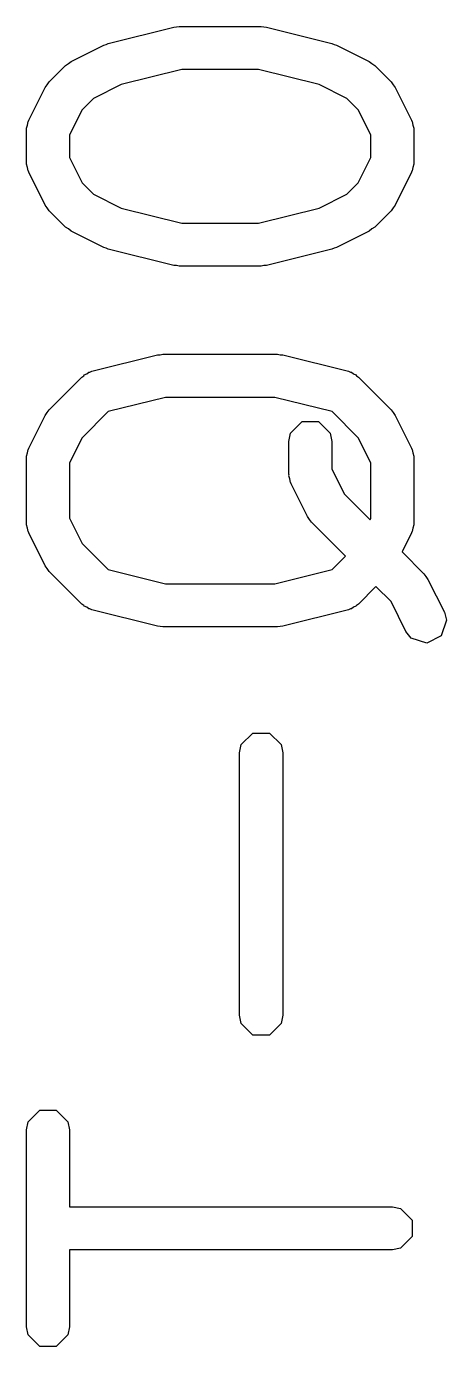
# Model space of a CAD drawing. Header units: inches. Extents: x 0.38 to 5.39, y 0.07 to 3.28.
# Drawn here: x 2.8977 to 2.9361, y 1.4499 to 1.5706 of the extents above; entities that cross this region are included whole.
import ezdxf

# ---------------------------------------------------------------- set-up
doc = ezdxf.new("R2010")
doc.units = ezdxf.units.IN
doc.header["$MEASUREMENT"] = 0
doc.layers.add('BLACK', color=250, linetype='CONTINUOUS')

msp = doc.modelspace()

# ---------------------------------------------------------------- linework, layer by layer
at = {"layer": 'BLACK', "linetype": 'CONTINUOUS'}
for p, q in [((2.90516, 1.56908), (2.91116, 1.57057)), ((2.91116, 1.57057), (2.9114, 1.57059)), ((2.9114, 1.57059), (2.91164, 1.57063)), ((2.91164, 1.57063), (2.91914, 1.57063)), ((2.91914, 1.57063), (2.91938, 1.57059)), ((2.91938, 1.57059), (2.91962, 1.57057)), ((2.91962, 1.57057), (2.92562, 1.56908)), ((2.90176, 1.56743), (2.90476, 1.56893)), ((2.90476, 1.56893), (2.90497, 1.56898)), ((2.90497, 1.56898), (2.90516, 1.56908)), ((2.92562, 1.56908), (2.92581, 1.56898)), ((2.92581, 1.56898), (2.92602, 1.56893)), ((2.92602, 1.56893), (2.92902, 1.56743)), ((2.89975, 1.56556), (2.90125, 1.56706)), ((2.90125, 1.56706), (2.90151, 1.56723)), ((2.90151, 1.56723), (2.90176, 1.56743)), ((2.91188, 1.5667), (2.90633, 1.56531)), ((2.9189, 1.5667), (2.91188, 1.5667)), ((2.92445, 1.56531), (2.9189, 1.5667)), ((2.92902, 1.56743), (2.92927, 1.56723)), ((2.92927, 1.56723), (2.92953, 1.56706)), ((2.92953, 1.56706), (2.93103, 1.56556)), ((2.89938, 1.56505), (2.89957, 1.5653)), ((2.89957, 1.5653), (2.89975, 1.56556)), ((2.90633, 1.56531), (2.90381, 1.56405)), ((2.92697, 1.56405), (2.92445, 1.56531)), ((2.93103, 1.56556), (2.93121, 1.5653)), ((2.93121, 1.5653), (2.9314, 1.56505)), ((2.89788, 1.56205), (2.89938, 1.56505)), ((2.90381, 1.56405), (2.90276, 1.563)), ((2.92802, 1.563), (2.92697, 1.56405)), ((2.9314, 1.56505), (2.9329, 1.56205)), ((2.90276, 1.563), (2.90161, 1.5607)), ((2.92917, 1.5607), (2.92802, 1.563)), ((2.89768, 1.56131), (2.89776, 1.56161)), ((2.89776, 1.56161), (2.89782, 1.56192)), ((2.89782, 1.56192), (2.89785, 1.56195)), ((2.89785, 1.56195), (2.89788, 1.56205)), ((2.9329, 1.56205), (2.93292, 1.56195)), ((2.93292, 1.56195), (2.93296, 1.56192)), ((2.93296, 1.56192), (2.93302, 1.56161)), ((2.93302, 1.56161), (2.9331, 1.56131)), ((2.89767, 1.56117), (2.89769, 1.56126)), ((2.89767, 1.55817), (2.89767, 1.56117)), ((2.89769, 1.56126), (2.89768, 1.56131)), ((2.90161, 1.5607), (2.90161, 1.55863)), ((2.92917, 1.55863), (2.92917, 1.5607)), ((2.9331, 1.56131), (2.93309, 1.56126)), ((2.93309, 1.56126), (2.93311, 1.56117)), ((2.93311, 1.56117), (2.93311, 1.55817)), ((2.89769, 1.55807), (2.89767, 1.55817)), ((2.89768, 1.55803), (2.89769, 1.55807)), ((2.89776, 1.55772), (2.89768, 1.55803)), ((2.90161, 1.55863), (2.90276, 1.55633)), ((2.92802, 1.55633), (2.92917, 1.55863)), ((2.9331, 1.55803), (2.93302, 1.55772)), ((2.93311, 1.55817), (2.93309, 1.55807)), ((2.93309, 1.55807), (2.9331, 1.55803)), ((2.89782, 1.55741), (2.89776, 1.55772)), ((2.89785, 1.55738), (2.89782, 1.55741)), ((2.89788, 1.55729), (2.89785, 1.55738)), ((2.89938, 1.55429), (2.89788, 1.55729)), ((2.9329, 1.55729), (2.9314, 1.55429)), ((2.93292, 1.55738), (2.9329, 1.55729)), ((2.93296, 1.55741), (2.93292, 1.55738)), ((2.93302, 1.55772), (2.93296, 1.55741)), ((2.90276, 1.55633), (2.90381, 1.55528)), ((2.92697, 1.55528), (2.92802, 1.55633)), ((2.90381, 1.55528), (2.90633, 1.55402)), ((2.92445, 1.55402), (2.92697, 1.55528)), ((2.89957, 1.55404), (2.89938, 1.55429)), ((2.89975, 1.55377), (2.89957, 1.55404)), ((2.90125, 1.55228), (2.89975, 1.55377)), ((2.90633, 1.55402), (2.91188, 1.55264)), ((2.9189, 1.55264), (2.92445, 1.55402)), ((2.93103, 1.55377), (2.92953, 1.55228)), ((2.93121, 1.55404), (2.93103, 1.55377)), ((2.9314, 1.55429), (2.93121, 1.55404)), ((2.90151, 1.5521), (2.90125, 1.55228)), ((2.90176, 1.55191), (2.90151, 1.5521)), ((2.91188, 1.55264), (2.9189, 1.55264)), ((2.92927, 1.5521), (2.92902, 1.55191)), ((2.92953, 1.55228), (2.92927, 1.5521)), ((2.90476, 1.55041), (2.90176, 1.55191)), ((2.92902, 1.55191), (2.92602, 1.55041)), ((2.90497, 1.55035), (2.90476, 1.55041)), ((2.90516, 1.55026), (2.90497, 1.55035)), ((2.91116, 1.54876), (2.90516, 1.55026)), ((2.92562, 1.55026), (2.91962, 1.54876)), ((2.92581, 1.55035), (2.92562, 1.55026)), ((2.92602, 1.55041), (2.92581, 1.55035)), ((2.9114, 1.54875), (2.91116, 1.54876)), ((2.91164, 1.5487), (2.9114, 1.54875)), ((2.91914, 1.5487), (2.91164, 1.5487)), ((2.91938, 1.54875), (2.91914, 1.5487)), ((2.91962, 1.54876), (2.91938, 1.54875)), ((2.90366, 1.53908), (2.90966, 1.54058)), ((2.90966, 1.54058), (2.9099, 1.54059)), ((2.9099, 1.54059), (2.91014, 1.54064)), ((2.91014, 1.54064), (2.92064, 1.54064)), ((2.92064, 1.54064), (2.92088, 1.54059)), ((2.92088, 1.54059), (2.92112, 1.54058)), ((2.92112, 1.54058), (2.92712, 1.53908)), ((2.90275, 1.53856), (2.90293, 1.53868)), ((2.90293, 1.53868), (2.90297, 1.53875)), ((2.90297, 1.53875), (2.90319, 1.53885)), ((2.90319, 1.53885), (2.90339, 1.53899)), ((2.90339, 1.53899), (2.90347, 1.53899)), ((2.90347, 1.53899), (2.90366, 1.53908)), ((2.92712, 1.53908), (2.92731, 1.53899)), ((2.92731, 1.53899), (2.92739, 1.53899)), ((2.92739, 1.53899), (2.92759, 1.53885)), ((2.92759, 1.53885), (2.92781, 1.53875)), ((2.92781, 1.53875), (2.92785, 1.53868)), ((2.92785, 1.53868), (2.92803, 1.53856)), ((2.89975, 1.53556), (2.90275, 1.53856)), ((2.92803, 1.53856), (2.93103, 1.53556)), ((2.91038, 1.5367), (2.90515, 1.53539)), ((2.9204, 1.5367), (2.91038, 1.5367)), ((2.92563, 1.53539), (2.9204, 1.5367)), ((2.89788, 1.53205), (2.89938, 1.53505)), ((2.89938, 1.53505), (2.89957, 1.5353)), ((2.89957, 1.5353), (2.89975, 1.53556)), ((2.90515, 1.53539), (2.90276, 1.533)), ((2.92802, 1.533), (2.92563, 1.53539)), ((2.93103, 1.53556), (2.93121, 1.5353)), ((2.93121, 1.5353), (2.9314, 1.53505)), ((2.9314, 1.53505), (2.9329, 1.53205)), ((2.92182, 1.53342), (2.92289, 1.53449)), ((2.92289, 1.53449), (2.92439, 1.53449)), ((2.92439, 1.53449), (2.92546, 1.53342)), ((2.90276, 1.533), (2.90161, 1.53071)), ((2.92167, 1.53267), (2.92182, 1.53342)), ((2.92167, 1.52967), (2.92167, 1.53267)), ((2.92546, 1.53342), (2.92561, 1.53267)), ((2.92561, 1.53267), (2.92561, 1.53013)), ((2.92917, 1.53071), (2.92802, 1.533)), ((2.89768, 1.53131), (2.89776, 1.53161)), ((2.89776, 1.53161), (2.89782, 1.53192)), ((2.89782, 1.53192), (2.89785, 1.53196)), ((2.89785, 1.53196), (2.89788, 1.53205)), ((2.9329, 1.53205), (2.93292, 1.53196)), ((2.93292, 1.53196), (2.93296, 1.53192)), ((2.93296, 1.53192), (2.93302, 1.53161)), ((2.93302, 1.53161), (2.9331, 1.53131)), ((2.89767, 1.53117), (2.89769, 1.53127)), ((2.89767, 1.52517), (2.89767, 1.53117)), ((2.89769, 1.53127), (2.89768, 1.53131)), ((2.90161, 1.53071), (2.90161, 1.52564)), ((2.92917, 1.52564), (2.92917, 1.53071)), ((2.9331, 1.53131), (2.93309, 1.53127)), ((2.93309, 1.53127), (2.93311, 1.53117)), ((2.93311, 1.53117), (2.93311, 1.52517)), ((2.92169, 1.52957), (2.92167, 1.52967)), ((2.92168, 1.52953), (2.92169, 1.52957)), ((2.92176, 1.52923), (2.92168, 1.52953)), ((2.92182, 1.52892), (2.92176, 1.52923)), ((2.92561, 1.53013), (2.92676, 1.52784)), ((2.92185, 1.52888), (2.92182, 1.52892)), ((2.92188, 1.52879), (2.92185, 1.52888)), ((2.92338, 1.52579), (2.92188, 1.52879)), ((2.92676, 1.52784), (2.9291, 1.52549)), ((2.90161, 1.52564), (2.90276, 1.52334)), ((2.92357, 1.52554), (2.92338, 1.52579)), ((2.92375, 1.52528), (2.92357, 1.52554)), ((2.9291, 1.52549), (2.92917, 1.52564)), ((2.89769, 1.52507), (2.89767, 1.52517)), ((2.89768, 1.52503), (2.89769, 1.52507)), ((2.89776, 1.52473), (2.89768, 1.52503)), ((2.89782, 1.52442), (2.89776, 1.52473)), ((2.89785, 1.52439), (2.89782, 1.52442)), ((2.89788, 1.52429), (2.89785, 1.52439)), ((2.89938, 1.52129), (2.89788, 1.52429)), ((2.92685, 1.52217), (2.92375, 1.52528)), ((2.9329, 1.52429), (2.93203, 1.52256)), ((2.93292, 1.52439), (2.9329, 1.52429)), ((2.93296, 1.52442), (2.93292, 1.52439)), ((2.93302, 1.52473), (2.93296, 1.52442)), ((2.9331, 1.52503), (2.93302, 1.52473)), ((2.93311, 1.52517), (2.93309, 1.52507)), ((2.93309, 1.52507), (2.9331, 1.52503)), ((2.90276, 1.52334), (2.90515, 1.52095)), ((2.92563, 1.52095), (2.92685, 1.52217)), ((2.93203, 1.52256), (2.93403, 1.52056)), ((2.89957, 1.52104), (2.89938, 1.52129)), ((2.89975, 1.52078), (2.89957, 1.52104)), ((2.90275, 1.51778), (2.89975, 1.52078)), ((2.90515, 1.52095), (2.91038, 1.51964)), ((2.9204, 1.51964), (2.92563, 1.52095)), ((2.93403, 1.52056), (2.9342, 1.5203)), ((2.91038, 1.51964), (2.9204, 1.51964)), ((2.92964, 1.51939), (2.92803, 1.51778)), ((2.93102, 1.51801), (2.92964, 1.51939)), ((2.9342, 1.5203), (2.9344, 1.52005)), ((2.9344, 1.52005), (2.9359, 1.51705)), ((2.90293, 1.51766), (2.90275, 1.51778)), ((2.90297, 1.51759), (2.90293, 1.51766)), ((2.90319, 1.51749), (2.90297, 1.51759)), ((2.90339, 1.51735), (2.90319, 1.51749)), ((2.90347, 1.51735), (2.90339, 1.51735)), ((2.90366, 1.51726), (2.90347, 1.51735)), ((2.90966, 1.51576), (2.90366, 1.51726)), ((2.92712, 1.51726), (2.92112, 1.51576)), ((2.92731, 1.51735), (2.92712, 1.51726)), ((2.92739, 1.51735), (2.92731, 1.51735)), ((2.92759, 1.51749), (2.92739, 1.51735)), ((2.92781, 1.51759), (2.92759, 1.51749)), ((2.92785, 1.51766), (2.92781, 1.51759)), ((2.92803, 1.51778), (2.92785, 1.51766)), ((2.93238, 1.51529), (2.93102, 1.51801)), ((2.9359, 1.51705), (2.9361, 1.51631)), ((2.9099, 1.51575), (2.90966, 1.51576)), ((2.91014, 1.5157), (2.9099, 1.51575)), ((2.92064, 1.5157), (2.91014, 1.5157)), ((2.92088, 1.51575), (2.92064, 1.5157)), ((2.92112, 1.51576), (2.92088, 1.51575)), ((2.9361, 1.51631), (2.93562, 1.51488)), ((2.93285, 1.51468), (2.93238, 1.51529)), ((2.93428, 1.51421), (2.93285, 1.51468)), ((2.93562, 1.51488), (2.93428, 1.51421)), ((2.91717, 1.50417), (2.91732, 1.50493)), ((2.91732, 1.50493), (2.91839, 1.50599)), ((2.91839, 1.50599), (2.91989, 1.50599)), ((2.91989, 1.50599), (2.92096, 1.50493)), ((2.92096, 1.50493), (2.92111, 1.50417)), ((2.91717, 1.48018), (2.91717, 1.50417)), ((2.92111, 1.50417), (2.92111, 1.48018)), ((2.91732, 1.47942), (2.91717, 1.48018)), ((2.92111, 1.48018), (2.92096, 1.47942)), ((2.91839, 1.47836), (2.91732, 1.47942)), ((2.91989, 1.47836), (2.91839, 1.47836)), ((2.92096, 1.47942), (2.91989, 1.47836)), ((2.89782, 1.47043), (2.89889, 1.4715)), ((2.89889, 1.4715), (2.90039, 1.4715)), ((2.90039, 1.4715), (2.90146, 1.47043)), ((2.89767, 1.46968), (2.89782, 1.47043)), ((2.90146, 1.47043), (2.90161, 1.46968)), ((2.89767, 1.45168), (2.89767, 1.46968)), ((2.90161, 1.46968), (2.90161, 1.46265)), ((2.90161, 1.46265), (2.93114, 1.46265)), ((2.93114, 1.46265), (2.93189, 1.4625)), ((2.93189, 1.4625), (2.93296, 1.46143)), ((2.93296, 1.46143), (2.93296, 1.45993)), ((2.93296, 1.45993), (2.93189, 1.45886)), ((2.93114, 1.45871), (2.90161, 1.45871)), ((2.90161, 1.45871), (2.90161, 1.45168)), ((2.93189, 1.45886), (2.93114, 1.45871)), ((2.89782, 1.45093), (2.89767, 1.45168)), ((2.89889, 1.44986), (2.89782, 1.45093)), ((2.90146, 1.45093), (2.90039, 1.44986)), ((2.90161, 1.45168), (2.90146, 1.45093)), ((2.90039, 1.44986), (2.89889, 1.44986))]:
    msp.add_line(p, q, dxfattribs=at)

doc.saveas('drawing.dxf')
